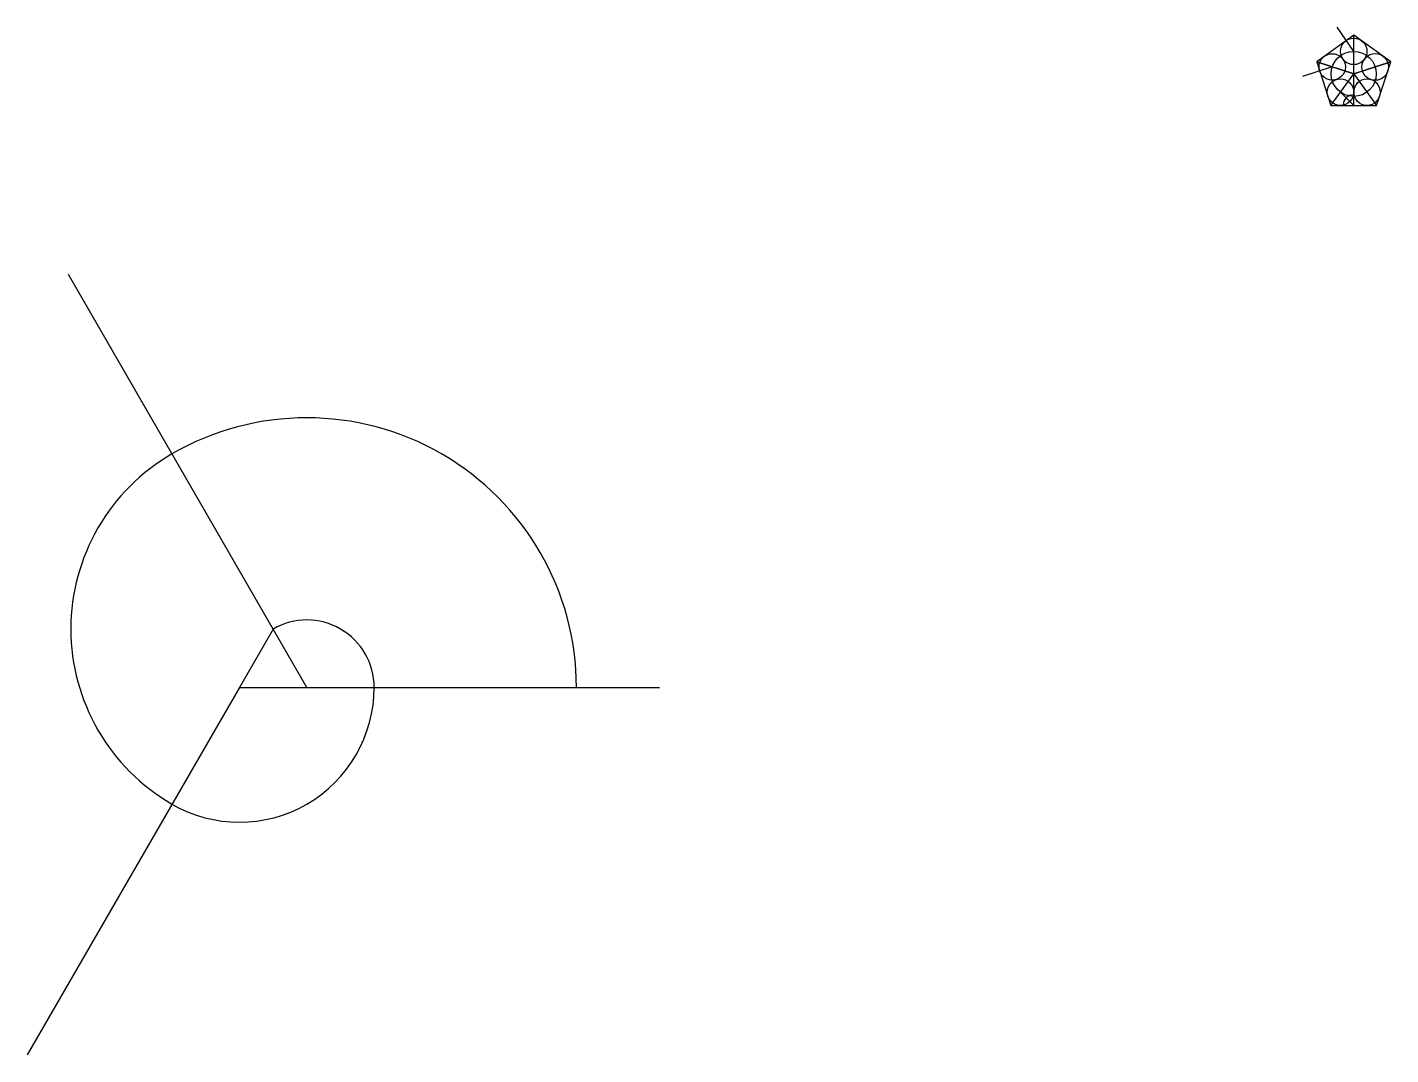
# Model space of a CAD drawing. Header units: millimetres. Extents: x 2275 to 5778, y 572 to 3212.
import ezdxf

# ---------------------------------------------------------------- set-up
doc = ezdxf.new("R2010")
doc.units = ezdxf.units.MM

msp = doc.modelspace()

# ---------------------------------------------------------------- linework, layer by layer
for p, q in [((5683.3, 3150.4), (5640.4, 3212.4)), ((5683.3, 3011.6), (5683.3, 3192.5)), ((5683.3, 3150.4), (5683.3, 3192.5)), ((5683.3, 3092.5), (5588.2, 3123.4)), ((5588.2, 3123.4), (5683.3, 3092.5)), ((5683.3, 3092.5), (5778.4, 3123.4)), ((5778.4, 3123.4), (5683.3, 3092.5)), ((5628.2, 3110.4), (5551.8, 3085.9)), ((5624.5, 3011.6), (5683.3, 3092.5)), ((5683.3, 3092.5), (5742.1, 3011.6)), ((5664.1, 3030.8), (5638.7, 3056.2)), ((5683.3, 3011.6), (5664.1, 3030.8)), ((2906.8, 1666), (2381, 2576.7)), ((2820.2, 1516), (2275.1, 572)), ((2993.4, 1516), (3899.4, 1516))]:
    msp.add_line(p, q)
for points in [[(5683.3, 3192.5), (5588.2, 3123.4), (5624.5, 3011.6), (5742.1, 3011.6), (5778.4, 3123.4)], [(2906.8, 1666), (2820.2, 1516), (2993.4, 1516)]]:
    msp.add_lwpolyline(points, close=True)
for centre, radius in [((5683.3, 3150.4), 34.1), ((5628.2, 3110.4), 34), ((5683.3, 3092.5), 57.9), ((5738.4, 3110.4), 34.3), ((5649.3, 3045.6), 34), ((5717.4, 3045.6), 34)]:
    msp.add_circle(centre, radius)
for centre, radius, start, end in [((5683.3, 3011.6), 27.2, 90, 180), ((2993.4, 1516), 692.8, 0, 120), ((2906.8, 1666), 519.6, 120, 240), ((2993.4, 1516), 173.2, 0, 120), ((2820.2, 1516), 346.4, 240, 360)]:
    msp.add_arc(centre, radius, start, end)

doc.saveas('drawing.dxf')
